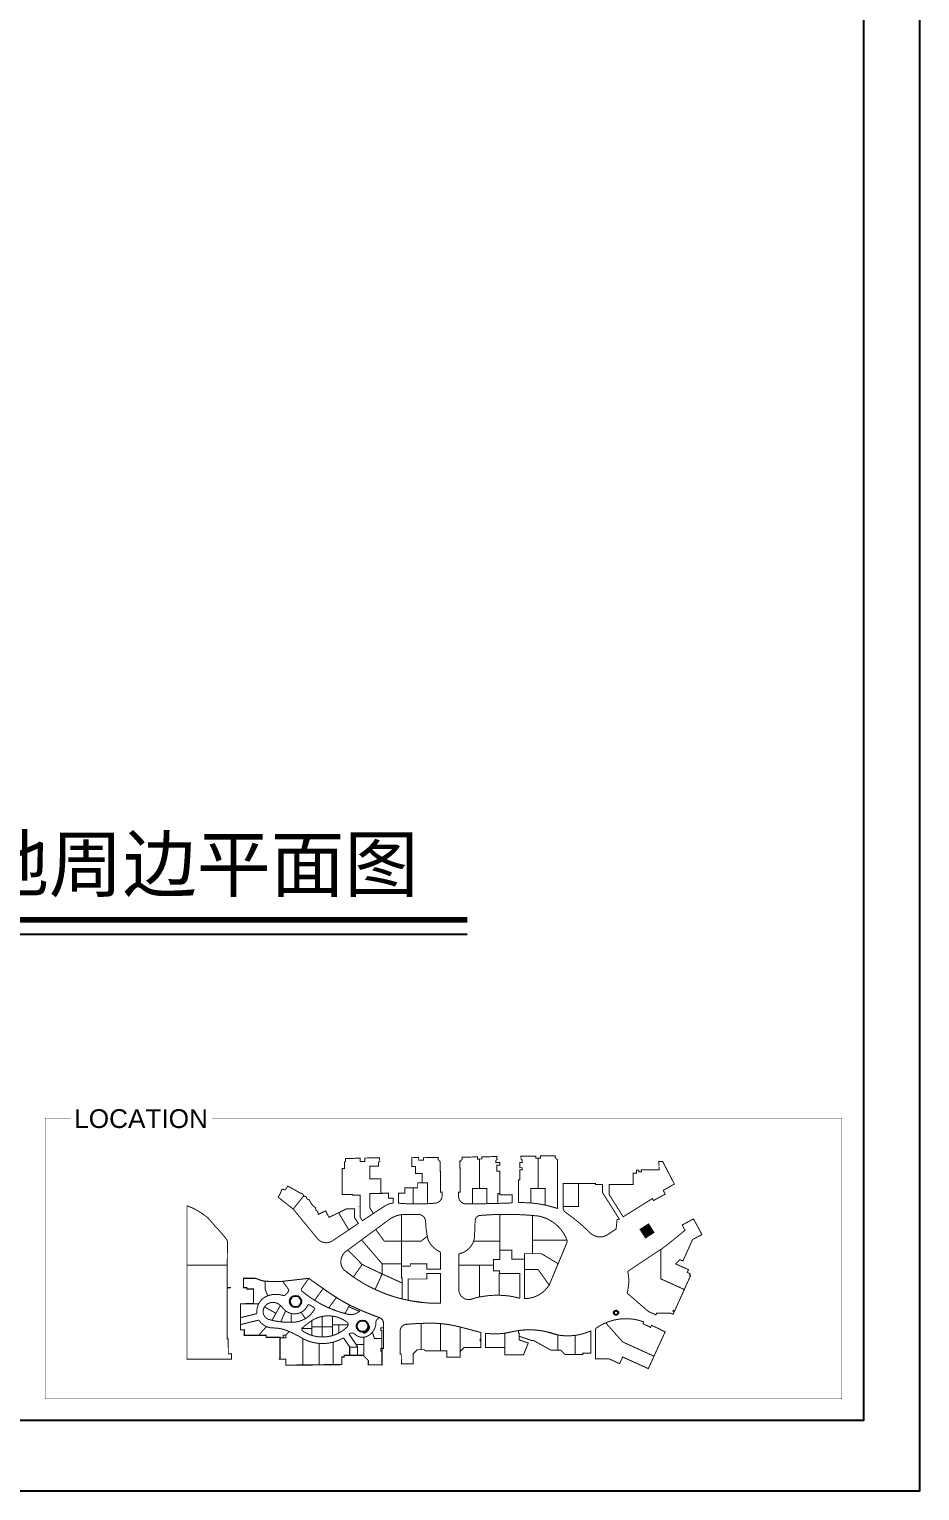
# Model space of a CAD drawing. Header units: inches. Extents: x -3944 to 84791, y -15606 to 13931.
# Drawn here: x 27635 to 36880, y -14937 to 242 of the extents above; entities that cross this region are included whole.
import ezdxf

# ---------------------------------------------------------------- set-up
doc = ezdxf.new("R2010")
doc.units = ezdxf.units.IN
doc.header["$MEASUREMENT"] = 0
doc.styles.get("Standard").update_dxf_attribs({"font": 'arial.ttf'})

msp = doc.modelspace()

# ---------------------------------------------------------------- hatches: boundary and pattern name
at = {"ltscale": 300}
h = msp.add_hatch(color=256, dxfattribs=at)
h.dxf.hatch_style = 1
h.paths.add_polyline_path([(34121.1, -12254.3), (34064.3, -12165.9), (33976, -12222.8), (34032.8, -12311.1)])

# ---------------------------------------------------------------- linework, layer by layer
msp.add_line((30237.5, -13574), (30237.5, -13568.6), dxfattribs=at)
msp.add_lwpolyline([(-3361, 13202), (36296.6, 13202), (36296.6, -14208.4), (-3361, -14208.4)], close=True)
for points in [[(34935.8, -14937.4), (36879.8, -14937.4), (36879.8, 11987)], [(23021.2, -9155.5), (32181.4, -9155.5)], [(-3944.2, -12993.4), (-3944.2, -14937.4), (34935.8, -14937.4)]]:
    msp.add_lwpolyline(points)
for points, const_width in [([(23021.2, -9007.6), (32181.4, -9007.6)], 56.2), ([(29530.8, -11068), (36071.6, -11068), (36071.6, -13983.4), (27799.4, -13983.4), (27799.4, -11068), (28061.6, -11068)], 4.86)]:
    msp.add_lwpolyline(points, dxfattribs=dict(const_width=const_width))
at = {"ltscale": 300, "const_width": 10.1}
for points in [[(31273.1, -11514.4), (31272.4, -11479), (31119.5, -11481.6), (31120.1, -11517.2), (31070.6, -11518.1), (31070.1, -11488.7), (31070, -11483.2), (30916.5, -11487.2), (30917.3, -11516.7), (30908.4, -11522.8), (30908.3, -11589.5), (30883, -11589.5), (30883.8, -11616.5), (30883.8, -11861.7), (30992.6, -11861.7), (30992.6, -11868.7), (31070.5, -11868.7), (31070.5, -12098), (31093.2, -12132.9), (31208.2, -12057.3), (31170.4, -11999.7), (31170.4, -11850.5), (31285.6, -11850.5), (31285.6, -11696.1), (31170.4, -11696.2), (31170.4, -11566.1), (31262, -11566.1), (31262, -11524.5), (31271.6, -11514.6)], [(32310.2, -11799.3), (32310.2, -11491.7), (32332.7, -11491.7), (32332.3, -11469.2), (32489.9, -11466.4), (32490, -11490.1), (32494.5, -11493.2), (32479, -11509.2), (32479.4, -11528.3), (32519.5, -11528.3), (32519.5, -11556.9), (32488, -11556.9), (32488, -11618.7), (32519.5, -11618.7), (32519.5, -11850.5), (32499.2, -11850.5), (32499.2, -11952.8), (32384.5, -11955.6), (32384.5, -11799.3)], [(33656.6, -11755.1), (33656.6, -11862.6), (33800.9, -12092.3), (34104, -11902.9), (34115.1, -11923.5), (34237.5, -11856), (34216.9, -11817.7), (34332.3, -11751.4), (34210.9, -11517.9), (34172.3, -11517.9), (34173.2, -11604.6), (33988.7, -11604.6), (33990.1, -11624.6), (33963.1, -11624.6), (33961.7, -11608.8), (33939.7, -11608.8), (33939.7, -11638.1), (33904.1, -11638.1), (33904.1, -11756.4)], [(33177.7, -11983.7), (33336.2, -11983.7), (33336, -11746.9), (33177.9, -11747)], [(30867.7, -12086.7), (30952.4, -12228.1), (31051.8, -12160.1), (31011.7, -12099.1), (31011.7, -12010.7), (30929.2, -12009.3), (30846.6, -12049.8)], [(31232, -12223.5), (31321.1, -12345.5), (31500.2, -12345.5), (31500.2, -12579.5), (31400.6, -12579.5), (31297.7, -12579.5), (31084.5, -12332)], [(34121.1, -12254.3), (34064.3, -12165.9), (33976, -12222.8), (34032.8, -12311.1)], [(31084.5, -12332), (31297.7, -12579.5), (31299.1, -12685.6), (31091.2, -12587.8), (30943.5, -12436.3)], [(29272.7, -12840.5), (29272.7, -12593), (29691, -12593), (29691, -12824.3), (29689.6, -13358.4), (29701.3, -13358.4), (29702, -13515.9), (29735.3, -13515.9), (29735.3, -13571.7), (29272.7, -13571.7)], [(31299.1, -12685.6), (31507, -12780.1), (31507, -12727.1), (31500.4, -12727.1), (31500.2, -12579.5), (31297.7, -12579.5)], [(31028, -13416.9), (31107.6, -13416.9), (31107.6, -13530.3), (31044.2, -13530.3), (31044.2, -13441.4)]]:
    msp.add_lwpolyline(points, close=True, dxfattribs=at)
for points in [[(31903.1, -11837), (31903.1, -11668), (31904.4, -11668), (31904.4, -11619.9), (31900.7, -11619.6), (31900.7, -11586.3), (31900.7, -11519.6), (31880.6, -11500.5), (31880.1, -11475.5), (31727, -11478.2), (31727.5, -11504.4), (31678, -11505.2), (31677.5, -11476.8), (31606.6, -11478), (31606.6, -11568.1), (31644.3, -11568.1), (31644.3, -11640.8), (31714, -11640.8), (31714, -11740.2), (31770.2, -11740.2), (31770.2, -11845.1), (31770.2, -11956.1, 0.0087139), (31847.1, -11950.8, 0.3945713), (31920.5, -11872.2), (31920.5, -11837)], [(32109.8, -11837), (32109.8, -11668), (32107.8, -11668), (32108.3, -11589.5), (32108.3, -11587.2), (32105.1, -11587.2), (32105.8, -11515.9), (32108.3, -11518.1), (32130.2, -11495.3), (32129.8, -11472.7), (32287.4, -11469.9), (32287.7, -11492.4), (32310.2, -11492), (32310.2, -11799.3), (32236, -11799.3), (32235.9, -11957.9, -0.0010655), (32171.5, -11958.5, -0.4160854), (32092.3, -11879.7), (32092.3, -11837)], [(32918, -11483.8), (32893.2, -11484.2), (32892.8, -11460.9), (32739.8, -11463.6), (32740.3, -11491.9), (32751.5, -11502.6), (32751.9, -11529.6), (32727.4, -11529.6), (32727.4, -11581.8), (32751.1, -11581.8), (32751.1, -11604.4), (32728, -11604.4), (32727.3, -11709.6), (32715.3, -11709.6), (32715.2, -11945.2, -0.0284588), (32843.5, -11948.3), (32843.5, -11799.3), (32918, -11799.3)], [(33119.8, -11691.2), (33120.2, -11500.7), (33117.4, -11500.7), (33095.6, -11479.5), (33095.2, -11457.4), (32942.3, -11460.1), (32942.7, -11483.4), (32918, -11483.8), (32918, -11799.3), (32992, -11799.3), (32992, -11970.4, -0.0296531), (33120.2, -12006.4)], [(30255.1, -11806.1, -0.0960297), (30291.9, -11814.7), (30319.7, -11772.8), (30362.3, -11796.7), (30404.5, -11820.3), (30447, -11845), (30471.8, -11852), (30484.6, -11874.9), (30374.5, -12012), (30217.5, -11885.8, 0.1272656)], [(31467.2, -11845.1), (31467.2, -11950.5, 0.0175185), (31621.7, -11958.5), (31621.7, -11789.7), (31533.5, -11789.7), (31533.5, -11845.1)], [(31621.7, -11958.5, 0.0168098), (31770.2, -11956.1), (31770.2, -11845.1), (31770.2, -11740.2), (31714, -11740.2), (31667.4, -11740.2), (31667.4, -11789.7), (31621.7, -11789.7)], [(32236, -11799.3), (32235.9, -11957.9, 0.0024583), (32384.5, -11955.6), (32384.5, -11799.3)], [(33200.6, -12043.9, -0.0399429), (33444.2, -12245.6, 0.3350997), (33624.9, -12287.2), (33727.7, -12218.6), (33737.2, -12121.5), (33749.7, -12121.2), (33760.2, -12114.9), (33585, -11838.3), (33585, -11757.8), (33513.1, -11756.4), (33513.1, -11756.4), (33513.1, -11746.7), (33336.2, -11746.9), (33336.2, -11983.6), (33177.7, -11983.7), (33177.6, -11999.6, 0.2446892)], [(29272.7, -11976.9), (29272.7, -12593), (29691, -12593), (29692.2, -12345.5, 0.1153688), (29676.7, -12317.3, 0.0294411), (29557.8, -12182.2, 0.0295873), (29484.6, -12098, 0.0838807)], [(31170.4, -11999.7), (31170.4, -11850.5), (31297.7, -11850.5), (31297.9, -11845.1), (31364, -11845.1), (31364, -11899.1), (31413.2, -11899.1), (31413.2, -11949.4, 0.1124669), (31326.2, -11979.8), (31208.2, -12057.3)], [(32499.2, -11850.5), (32499.2, -11952.8, 0.0024887), (32649, -11947.9), (32649.1, -11864), (32519.5, -11864), (32519.5, -11850.5)], [(31500.2, -12345.5), (31500.2, -12069.8, 0.1368762), (31368.6, -12123, 0.0002771), (31232, -12223.5), (31321.1, -12345.5)], [(31500.2, -12345.5), (31702.7, -12345.5), (31767.1, -12293.4, -0.0422586), (31749.6, -12139.5, 0.4029335), (31675.4, -12068.1, 0.0136256), (31500.2, -12069.8)], [(33217.4, -12333.5, 0.2639231), (32917.7, -12083.8, 0.0176329), (32715.2, -12069.1, 0.0158416), (32520.8, -12067.3), (32520.8, -12438.2), (32531.9, -12438.2), (32644.1, -12438.2), (32644.1, -12533.1), (32776.4, -12533.1), (32776, -12474.9), (32860.3, -12474.9), (32859.2, -12333.8), (33120.2, -12333.8)], [(34191.1, -12434), (34190.9, -12736.5), (34435.5, -12847), (34501, -12702), (34488.6, -12696.4), (34495.1, -12682.1), (34466.5, -12669.1), (34479.1, -12641.2), (34396.2, -12603.8), (34346.7, -12581.4), (34389, -12536.6), (34421, -12551), (34521.5, -12328.4), (34618.5, -12276.3), (34531.3, -12114), (34413.3, -12177.3), (34443.2, -12232.8), (34432.9, -12239.9, -0.0095015)], [(31702.7, -12345.5), (31500.2, -12345.5), (31500.2, -12605.1), (31591.3, -12605.1), (31591.3, -12580.8), (31763.9, -12580.8), (31763.9, -12635), (31904.9, -12635.1), (31904.9, -12459.6, -0.1187912), (31806.8, -12383.3, -0.1408103), (31767.1, -12293.4)], [(30943.5, -12436.3), (30920.3, -12453.4, 0.2135736), (30871.2, -12548.3, 0.2529147), (30909.3, -12648.2, 0.0193044), (31000.1, -12717.1), (31091.2, -12587.8)], [(34191.1, -12430.6), (34190.9, -12736.7), (34190.9, -12736.5), (34190.9, -12736.5), (34435.5, -12847), (34435, -12848.2), (34334.9, -13069.9), (34322.6, -13064.3), (34317.8, -13074.9), (34330.1, -13080.5), (34319.2, -13104.5), (34292.6, -13092.5), (34267.2, -13092.5), (34267.2, -13093.6), (34146.2, -13093.5), (34146.2, -13101.5), (34144.3, -13101.5), (34140.3, -13110.4), (34062.3, -13075.2), (33842, -12884.4), (33842, -12884.4, -0.2090883), (33842, -12884.4, 0.0321415), (33854.8, -12818.9, 0.0993998), (33847.5, -12659.8, -0.0021185)], [(31091.2, -12587.8), (31299.1, -12685.6), (31225.1, -12847.1, -0.0446643), (31000.1, -12717.1)], [(29858.1, -12730.6), (29972.6, -12730.5, -0.0995867), (29999.2, -12734.8, 0.0630615), (30064.7, -12757.6, 0.0191543), (30152.5, -12763.8, 0.0249063), (30267.2, -12761.8), (30267.2, -12761.8), (30290.8, -12759.2, -0.0003096), (30536.8, -12731.5, 0.0025248), (30782, -12902.1, 0.04944), (31070.2, -13058.9), (31070.2, -13058.9, 0.0190919), (31280.8, -13141.8, 0.0317072), (31280.8, -13141.8, -0.2493558), (31312.6, -13192.6), (31312.6, -13459.1), (31298.9, -13459.1), (31298.5, -13628.9), (31155.1, -13630.3), (31155.1, -13585.2), (31155.1, -13585.2), (31101.5, -13531.7), (30904.9, -13531.7), (30904.9, -13548.4), (30881.1, -13548.4), (30880.8, -13627.6), (30297.6, -13634.7), (30297.6, -13571.4), (30237.5, -13571.3), (30237.2, -13423.2), (30237.2, -13344.1), (30095.9, -13344.3), (30095.9, -13323.3), (29867.7, -13323.3), (29867.7, -13265.7), (29827.2, -13265.7), (29827.2, -12995.3), (29883.9, -12995.3), (29883.9, -12993.9), (29961.4, -12993.8), (29961.4, -12844.4), (29893.4, -12844.4), (29893.4, -12828.4), (29857.9, -12828.4)], [(30954.7, -13310.5), (31042, -13441.7), (31042, -13530.3), (30963.2, -13530.3), (30963.5, -13444.7), (30899, -13349, -0.2587046), (30474.2, -13357, 0.0486121), (30332.4, -13282.9), (30332.4, -13282.9, 0.1053571), (30175.1, -13246.6), (30175.1, -13246.6, -0.1070843), (30102.4, -13234.2, -0.0834536), (30056.8, -13207.2, -0.0988354), (30019.8, -13164.5), (30019.8, -13164.5), (29827.6, -13211.8), (29827.5, -13139.9), (29999.6, -13097.5, -0.0271765), (29998.4, -13076, -0.1211402), (30016.3, -12996.6, -0.1954329), (30111, -12912.5, -0.1662641), (30265.6, -12908, 0.3933781), (30295.5, -12901.2, -0.0001965), (30320.2, -12874.2, 0.3923864), (30324.4, -12843.9), (30268.4, -12764), (30266.5, -12761.8), (30536.7, -12731.1), (30463.7, -12835.5, 0.4421026), (30471, -12868, 0.1205099), (30954.3, -13107.2, 0.205523), (31061.8, -13075.3), (31068.5, -13059.1, 0.0154084), (31262.8, -13137.1), (31258.9, -13148.2, 0.2073414), (31234.3, -13180.5, -0.2792073), (31154.5, -13327.3, -0.3316072), (31017.1, -13312.8, 0.4142837)], [(29893.7, -12731.9), (29977.8, -12731.9, -0.0774139), (29998.5, -12736.1, 0.0224811), (30015.1, -12743.3, 0.0521002), (30064.5, -12758.7, 0.0186961), (30082.7, -12760.8), (30082.7, -12840.5), (30110.8, -12912.6, 0.0664984), (30068.5, -12934.9, 0.1110334), (30016.9, -12995.5), (29964.6, -12995.5), (29964.6, -12841.6), (29893.7, -12841.6), (29893.7, -12827), (29860.4, -12827), (29860.4, -12732.2)], [(31299.1, -12685.6), (31507, -12780.1), (31507, -12897.7), (31507, -12945.8, -0.0497678), (31225.1, -12847.1)], [(31904.9, -12680), (31905.2, -12990.2, -0.059538), (31568.1, -12959.2), (31567.7, -12738.1), (31763.9, -12738.1), (31763.9, -12680)], [(32727.4, -12681.2), (32512.7, -12681.2), (32512.7, -12906.8, -0.0125934), (32589.7, -12911.7, -0.0025813), (32605.4, -12913.2, -0.0029741), (32614.1, -12914.3, -0.0392657), (32727.4, -12939.1)], [(29828.9, -13139.5), (29999.6, -13097.5, -0.0269997), (29998.4, -13076, -0.1232269), (30016.9, -12995.5), (29964.6, -12995.5), (29964.6, -12996.6), (29828.9, -12996.6)], [(30195.8, -13094.5), (30155, -13166.8, -0.0131363), (30117.3, -13156.6, -0.4815345), (30077.7, -13026.9)], [(30363.8, -13187, 0.273467), (30597.4, -13051, 0.4238527), (30595.8, -13039.9, 0.0346006), (30539.7, -13004.6, 0.2720802), (30528.1, -13008, -0.4579345), (30308.3, -13077, -0.129971), (30308.3, -13077, -0.0802505), (30254, -13024.5, 0.3225008), (30123.7, -12989, 0.2672966), (30063.2, -13065.7, 0.3418366), (30117.3, -13156.6), (30117.3, -13156.6), (30117.3, -13156.6, 0.4306925), (30117.3, -13156.6, -0.0863297), (30117.3, -13156.6, 0.0838036)], [(30242.9, -13012.5), (30195.8, -13094.5), (30077.8, -13026.9, -0.0699805), (30094.1, -13007.5, -0.0950861), (30123.7, -12989, -0.2838876)], [(30296.6, -13068.3), (30245, -13182.8, -0.0320402), (30154.6, -13166.7), (30242.9, -13012.5, -0.0358274), (30254, -13024.5, 0.0645291)], [(30458.9, -12972, 1), (30341.3, -12972, 1)], [(30456.8, -13083.6), (30501.9, -13149.9, 0.1285962), (30597.4, -13051, 0.4229946), (30595.8, -13039.9, 0.0345224), (30539.7, -13004.6, 0.2720802), (30528.1, -13008, -0.1758713)], [(29869.4, -13322), (30017.2, -13322), (30098.1, -13232.5, -0.0759624), (30056.8, -13207.2, 0.427897), (30056.8, -13207.2, -0.0990568), (30019.8, -13164.5), (29828.9, -13211.5), (29828.9, -13264.4), (29869.4, -13264.4)], [(30296.6, -13068.3, 0.11806), (30356.2, -13096.4), (30353, -13187.4, -0.0362838), (30245, -13182.8)], [(30456.8, -13083.6), (30501.6, -13149.5, -0.1428723), (30353, -13187.4), (30356.2, -13096.4, 0.1715413)], [(30569.3, -13169.4), (30569.3, -13251.3), (30466.2, -13251.3, -0.0476902), (30469.9, -13246.3, -0.0380281)], [(30676.7, -13233.5), (30676.7, -13126.5, 0.0938864), (30569.3, -13169.4), (30569.3, -13233.5)], [(30676.7, -13233.5), (30784.1, -13233.5), (30784.1, -13123.4, 0.0841486), (30676.7, -13126.5)], [(30784.1, -13213.9), (30945.4, -13213.9, 0.2558063), (30931.3, -13183.9, 0.1256745), (30784.1, -13123.4)], [(31296.6, -13486.1), (31284.2, -13486.1), (31284.2, -13459.1), (31311.2, -13459.1), (31311.2, -13273.4), (31311.2, -13246.4), (31311.2, -13192.4, 0.3373505), (31262.8, -13137.1), (31258.8, -13148.3, 0.2089879), (31234.3, -13180.5, -0.2792073), (31154.5, -13327.3, -0.1056138), (31108.7, -13342.7), (31108.7, -13416.9), (31108.7, -13443.9), (31108.7, -13537), (31118.7, -13547), (31156.4, -13584.7), (31156.4, -13628.9), (31296.6, -13627.6), (31296.6, -13580.1), (31296.6, -13580.1)], [(31548.9, -13208.4, -0.011083), (31702.7, -13199.7, -0.0384639), (31905.3, -13201.1, -0.0380171), (32107.7, -13235.9, -0.0013813), (32322.4, -13293.4), (32322.4, -13447.6), (32151.9, -13447.6), (32107.7, -13490.3), (32107.7, -13548.1), (31971.4, -13548.1), (31971.3, -13484.9), (31748.6, -13485.2), (31735.2, -13471.8), (31663.8, -13471.8), (31622, -13513.8), (31622, -13619), (31499.2, -13620.3), (31499.2, -13575.9), (31497.9, -13575.9), (31497.7, -13519.4), (31486.7, -13519.1), (31486.7, -13275.6, -0.3913575)], [(31486.7, -13269.9), (31486.9, -13519.6), (31497.9, -13519.6), (31497.9, -13620.5), (31622.2, -13619.2), (31622.3, -13514), (31664, -13472), (31702.9, -13472), (31702.9, -13199.4, 0.0190848), (31540.8, -13210.4, 0.3405775)], [(31702.9, -13199.4), (31702.9, -13472), (31735.5, -13472), (31748.8, -13485.4), (31905.5, -13485.1), (31905.5, -13200.9, 0.0252005), (31771.7, -13196.8, 0.0148953)], [(31905.5, -13201.1), (31905.4, -13485.1), (31971.6, -13485.1), (31971.6, -13548.4), (32108, -13548.4), (32108, -13492.1), (32108, -13236.1, 0.0122872), (32011.3, -13215.3, 0.0248854)], [(30017.2, -13322), (30098.1, -13232.5, 0.0073477), (30098.1, -13232.5, 0.1132379), (30175.1, -13246.6, -0.1053571), (30332.4, -13282.9), (30298.7, -13322), (30271.7, -13322), (30271.7, -13349), (30240.2, -13349), (30240.2, -13343.1), (30096.2, -13342.9), (30096.2, -13322)], [(30474.2, -13630.2), (30474.2, -13357, 0.0486121), (30332.4, -13282.9), (30298.7, -13322), (30298.7, -13349), (30240.2, -13349), (30240.2, -13571.3), (30297.6, -13571.4), (30297.5, -13632.4)], [(30466.2, -13251.3, 0.3276599), (30469.9, -13275, 0.0800386), (30569.3, -13323.9), (30569.3, -13251.3)], [(30474.2, -13630.2), (30643.7, -13628.2), (30643.7, -13574), (30643.6, -13406.5, -0.1019792), (30474.2, -13357)], [(30784.1, -13213.9), (30848.7, -13213.9), (30848.7, -13299.5, -0.0488275), (30784.1, -13325.6)], [(30961, -13445.4), (30897.1, -13350.1, -0.0663349), (30789.2, -13394), (30789.2, -13626.4), (30879.2, -13625.2), (30879.2, -13574), (30879.2, -13547), (30903.5, -13547), (30903.5, -13530.3), (30903.5, -13530.3), (30931.4, -13530.3), (30961, -13530.3)], [(30848.7, -13213.9), (30848.7, -13299.5, 0.0749641), (30934.9, -13236.5, 0.1872419), (30945.4, -13213.9)], [(31108.7, -13342.7, -0.2183464), (31017.1, -13312.8, 0.3783222), (30959, -13307.1, -0.0577644), (30956.3, -13308.8), (31028, -13416.9), (31081.7, -13416.9), (31081.7, -13416.9), (31108.7, -13416.9)], [(31296.6, -13486.1), (31284.2, -13486.1), (31284.2, -13459.1), (31295.1, -13459.1), (31295.1, -13356.8), (31219, -13356.8), (31197.2, -13291.1, -0.0874279), (31154.5, -13327.3, -0.1056138), (31108.7, -13342.7), (31108.7, -13537), (31156.4, -13584.7), (31156.4, -13628.9), (31296.6, -13627.6), (31296.6, -13580.1), (31296.6, -13580.1)], [(32108, -13236.1), (32108, -13492.1), (32152.2, -13448.2), (32322.6, -13448.2), (32322.6, -13381.4), (32316.3, -13381.4), (32316.3, -13360.7), (32322.6, -13360.7), (32322.6, -13297.1), (32322.6, -13293.9, 0.0046194)], [(33465.4, -13509.9), (33464.7, -13276.4, -0.0837256), (33301.5, -13323.2, -0.0778345), (33121.6, -13319, 0.1219826), (32715.2, -13272.9, 0.0123542), (32572.6, -13300.7, -0.0690276), (32370.1, -13301.8), (32370.1, -13448), (32572.6, -13448), (32572.6, -13525.4), (32766.5, -13525.4), (32815.4, -13402.9), (32720.6, -13370.4), (32720.6, -13332.1), (32848.2, -13376.2), (32869.6, -13376.2), (33052.4, -13478.1), (33152.9, -13478.1), (33197.9, -13523.1), (33382.6, -13523.1), (33382.6, -13509.8)], [(32370.1, -13301.8), (32370.1, -13448), (32572.6, -13448), (32572.6, -13300.8, -0.0683154)], [(32572.6, -13300.8), (32572.6, -13525.4), (32766.5, -13525.4), (32815.4, -13402.9), (32720.6, -13370.4), (32720.6, -13327.3), (32720.6, -13301.7), (32715.3, -13301.7), (32715.2, -13272.9, -0.0180013), (32675.6, -13279.9, 0.0030945), (32604.6, -13295.5, -0.0107254)], [(32715.3, -13273.2), (32715.3, -13301.7), (32720.6, -13301.7), (32720.6, -13332.1), (32848, -13376.2), (32869.6, -13376.2), (33052.4, -13478.1), (33121.6, -13478.1), (33121.6, -13319, -0.0033363), (33071.7, -13306.7, 0.0267608), (32991.7, -13283.6, 0.0349354), (32882.1, -13266.8, 0.0584583)], [(33121.5, -13319.4), (33121.6, -13478.1), (33152.9, -13478.1), (33197.9, -13523.1), (33301.5, -13523.1), (33301.5, -13323.2, -0.0375167), (33208.5, -13327.9, -0.0405882)], [(33301.5, -13323.2), (33301.5, -13523.1), (33382.6, -13523.1), (33382.6, -13509.8), (33465.4, -13509.8), (33465.4, -13276, -0.084147)], [(30789.2, -13394, -0.0840127), (30643.6, -13406.5), (30643.7, -13628.2), (30789.2, -13626.4), (30789.2, -13574)]]:
    msp.add_lwpolyline(points, format="xyb", close=True, dxfattribs=at)
for points in [[(32843.5, -11948.3, -0.0333564), (32992, -11970.4), (32992, -11799.3), (32843.5, -11799.3), (32843.5, -11948.3)], [(30375.1, -12011.3), (30631.9, -12324.5), (30631.9, -12324.5, 0.3471967), (30776.6, -12345.5), (30952.4, -12228.1), (30846.6, -12049.8), (30747.2, -12097.9), (30712, -12030), (30636.8, -12066.7), (30635.5, -12066.1), (30631.1, -12037.7), (30610.7, -12021.8), (30605.3, -11996.2), (30584.3, -11981.4), (30553.9, -11942.9), (30544.2, -11918.9), (30520.4, -11907.4), (30509.3, -11884), (30484.6, -11874.9), (30459.6, -11906.1), (30375.1, -12011.3)], [(32247.5, -12346.8), (32520.8, -12346.8), (32520.8, -12067.3, 0.0158675), (32315.4, -12078.1, 0.3708747), (32263.6, -12130.6), (32258, -12290.6, -0.073925), (32247.5, -12346.8, 0.7936885)], [(32520.8, -12067.3, 0.0159089), (32314.9, -12078.2, 0.1787554), (32279.7, -12094.9, 0.178807), (32263.6, -12130.6), (32261.7, -12183.8), (32257.4, -12300.9, -0.0587655), (32248, -12345.5), (32520.8, -12345.5)], [(32094.2, -12594.4), (32094.2, -12489.5), (32094.2, -12477, 0.2614536), (32248, -12345.5)], [(32775.1, -12667.2), (32775.1, -12726.2), (32775.1, -12942.2, 0.1606092), (32960.9, -12880, 0.05831), (33032.1, -12803.3), (33214.4, -12366.8)], [(33214.4, -12366.8, 0.1360067), (33217.4, -12333.5), (33120.2, -12333.8), (32859.2, -12333.8), (32859.2, -12474.9)], [(31714.9, -12980.7, -0.1487573), (30910.1, -12648.8, -0.2525339), (30871.3, -12551, -2.2182852)], [(32310.2, -12594.3), (32094.2, -12594.4), (32094.2, -12845.5, 0.4503201), (32212.4, -12951.7, -0.0440014), (32310.2, -12924.3), (32310.2, -12594.3)], [(32516.7, -12681.2), (32516.7, -12652.8), (32453.9, -12652.8), (32453.9, -12594.3), (32310.2, -12594.3), (32310.2, -12681.2), (32310.2, -12924.3, -0.0135403), (32341.1, -12919.4, -0.0320773), (32452.9, -12907.4, -0.0075023), (32479.2, -12906.6, -0.0089276), (32500.9, -12906.3, -0.0019298), (32512.7, -12906.8)], [(30471, -12868, 0.0359431), (30596.6, -12959.8), (30686, -12837.6, -0.003485), (30641.8, -12806.5), (30535.9, -12732.4), (30463.7, -12835.5, 0.4421026), (30471, -12868, -0.0626733)], [(30082.7, -12760.8), (30082.7, -12840.5), (30110.8, -12912.6, -0.0810519), (30184.8, -12897.3, -0.0787), (30265.6, -12908, 0.3933781), (30295.5, -12901.2, -0.0058242), (30322.2, -12872.3, 0.3571965), (30324.4, -12843.9), (30267.5, -12763.1, -0.0401905), (30082.7, -12760.8, 63.6326868)], [(30685.9, -12837.6), (30596.6, -12959.8, 0.0320263), (30744.3, -13038.3), (30823.4, -12931.2, -0.0099263), (30685.9, -12837.6, 32.9717109)], [(30353, -13187.4), (30356.2, -13096.4, -0.0856152), (30308.3, -13077, -0.0802505), (30254, -13024.5, -0.0135129), (30242.9, -13012.5), (30154.4, -13166.7, 0.0192212), (30226.4, -13180.8, 0.0393786), (30353, -13187.4, 1.2684868)], [(30356.2, -13096.4), (30353, -13187.4, -0.0115878), (30372.3, -13186.9, 0.2649397), (30597.3, -13051, 0.4238527), (30595.8, -13039.9, 0.0346006), (30539.6, -13004.6, 0.2720802), (30528.1, -13008, -0.2991771), (30388.4, -13099.8, -0.0533747), (30356.2, -13096.4, -1.0677646)], [(30823.4, -12931.2), (30744.3, -13038.3, 0.0392502), (30912.2, -13097), (30960.8, -13009.1, -0.0250138), (30823.4, -12931.2, 341.0402157)], [(30952.5, -13024.2), (30912.2, -13097, 0.0095343), (30954.3, -13107.2, 0.2055267), (31061.8, -13075.3, -0.0125569), (30952.5, -13024.2)], [(30952.5, -13024.2), (30961, -13008.5, 0.015251), (31068.5, -13059.1), (31061.8, -13075.3, -0.0125569), (30952.5, -13024.2)], [(30931.3, -13183.9, 0.0660572), (30931.3, -13183.9, 0.2997382), (30578.2, -13163.7, 0.0412385), (30469.9, -13246.3, 0.4639723), (30472.5, -13277.2, 0.1702244), (30706.8, -13339.5, 0.1804679), (30934.9, -13236.5, 0.4653367), (30931.3, -13183.9, 10.8547346), (30931.3, -13183.9, -0.0015644)], [(31197.2, -13291.2), (31219, -13356.8), (31295.1, -13356.8), (31295.1, -13273.4), (31284.2, -13273.4), (31284.2, -13246.4), (31312.6, -13246.4), (31312.2, -13192.4, 0.2472681), (31280.7, -13142.1), (31263.3, -13135.6), (31258.8, -13148.3, 0.2089879), (31234.3, -13180.5, -0.1872987), (31197.2, -13291.1, 7.2470403)], [(34014.2, -13182.9, 0.2503311), (33514.4, -13252.5), (33514.4, -13566.2), (33651.2, -13566.2), (33764.5, -13617.4), (33795.8, -13548), (34061.8, -13669.1), (34236.4, -13287), (34189.6, -13265.9), (34191, -13262.7), (34094.8, -13219.3), (34085.3, -13240), (34005.2, -13201.3), (34014.2, -13182.9)], [(30676.7, -13340.6), (30676.7, -13233.5), (30569.3, -13233.5), (30569.3, -13323.9, 0.0745814), (30676.7, -13340.6, -0.7317766)], [(30784.1, -13325.6), (30784.1, -13233.5), (30676.7, -13233.5), (30676.7, -13340.6, 0.0730339), (30784.1, -13325.6, -0.1310493)]]:
    msp.add_lwpolyline(points, format="xyb", dxfattribs=at)
for points in [[(31057.9, -11985.5), (31055.2, -11982.8)], [(32520.8, -12067.3), (32520.8, -12438.2), (32520.8, -12534.5), (32520.8, -12535.8), (32453.9, -12535.8), (32453.9, -12594.3), (32310.2, -12594.3)], [(32859.2, -12333.8), (32859.2, -12078.1)], [(33125.4, -12578.6), (32952.5, -12474.9), (32776, -12474.9), (32775.1, -12594.4), (32775.1, -12667.2)], [(32775.1, -12640.2), (32918.7, -12640.2), (33033.1, -12802.2)], [(29725, -12831.5), (29691, -12831.5)], [(29729.5, -12827), (29691.2, -12827)], [(33619.3, -13193), (33796, -13391.6), (34120.8, -13540)], [(30963.2, -13445), (31042, -13445)], [(31311.2, -13485.8), (31310.2, -13485.8)], [(31311.2, -13485.8), (31310.2, -13485.8)], [(31311.2, -13485.8), (31310.2, -13485.8)], [(31311.2, -13485.8), (31310.2, -13485.8)], [(31311.2, -13485.8), (31310.2, -13485.8)], [(31311.2, -13485.8), (31310.2, -13485.8)], [(31311.2, -13485.8), (31310.2, -13485.8)], [(31311.2, -13485.8), (31310.2, -13485.8)], [(31311.2, -13485.8), (31310.2, -13485.8)], [(31311.2, -13485.8), (31310.2, -13485.8)], [(31311.2, -13485.8), (31310.2, -13485.8)], [(31311.2, -13485.8), (31310.2, -13485.8)]]:
    msp.add_lwpolyline(points, dxfattribs=at)
at = {"ltscale": 300}
for centre, radius in [((30400.1, -12972), 58.8), ((31095.5, -13227.9), 59.4), ((33727.7, -13088), 22.5), ((31114.6, -13291.8), 5.06), ((31132.4, -13283.4), 5.06), ((31147, -13270.2), 5.06), ((31157.2, -13253.4), 5.06), ((31161.9, -13234.3), 5.06)]:
    msp.add_circle(centre, radius, dxfattribs=at)

# ---------------------------------------------------------------- texts
msp.add_text('LOCATION', height=194.4).set_placement((28101.9, -11169.6))
at = {"insert": (23235.7, -8146.6), "char_height": 562.5, "width": 9594.623, "attachment_point": 1}
msp.add_mtext('{\\fSimSun|b0|i0|c134|p2;东厅活动场地周边平面图}', dxfattribs=at)

doc.saveas('drawing.dxf')
